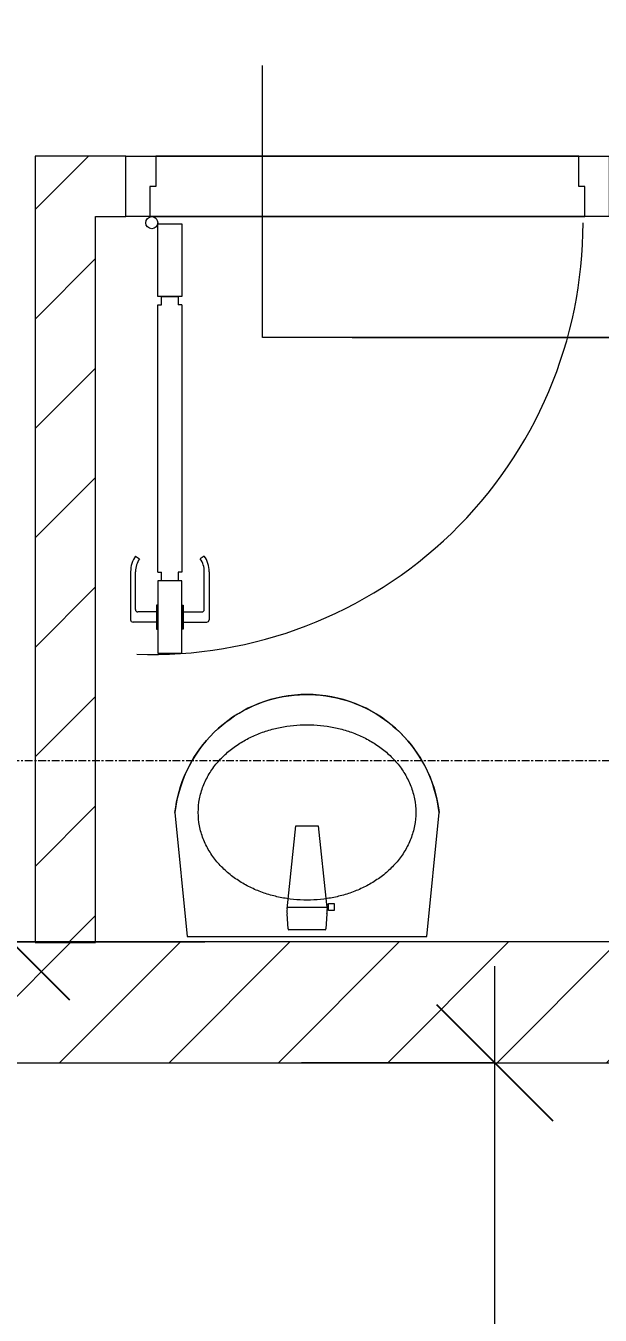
# Model space of a CAD drawing. Header units: millimetres. Extents: x 962 to 241049, y -15958 to 84407.
# Drawn here: x 149441 to 150392, y 36121 to 38252 of the extents above; entities that cross this region are included whole.
import ezdxf

# ---------------------------------------------------------------- set-up
doc = ezdxf.new("R2010")
doc.units = ezdxf.units.MM
doc.linetypes.add('Grid Line', pattern=[22.225, 12.7, -3.175, 3.175, -3.175])
for name, color, linetype, lineweight in [('0-1', 7, 'Continuous', 5), ('A-ANNO-DIMS', 211, 'Continuous', 9), ('A-ANNO-DIMS-160', 211, 'Continuous', 9), ('A-DETL-GENF-1', 9, 'Continuous', 9), ('A-DETL-THIN-2', 9, 'Continuous', 9), ('A-DOOR-1', 254, 'Continuous', 9), ('A-DOOR-2', 9, 'Continuous', 9), ('A-FLOR-2', 9, 'Continuous', 9), ('A-WALL-1', 253, 'Continuous', 18), ('A-WALL-2', 9, 'Continuous', 9), ('A-WALL-3', 113, 'Continuous', 18), ('A-WALL-PATT-1', 10, 'Continuous', 9), ('A-WALL-PATT-2', 111, 'Continuous', 9), ('P-SANR-FIXT-1', 254, 'Continuous', 9), ('S-GRID-1', 1, 'Grid Line', 9)]:
    doc.layers.add(name, color=color, linetype=linetype, lineweight=lineweight)
doc.styles.add('UTM Avo', font='UTM Avo.ttf', dxfattribs={"width": 0.9, "height": 400})
doc.dimstyles.new('1_Dim_chi_tiet_2_5', dxfattribs={"dimscale": 304.8, "dimtxt": 399.720379, "dimasz": 0.629921, "dimexe": 0.524934, "dimexo": 0.0625, "dimgap": 0.052493, "dimtad": 1, "dimdec": 0, "dimrnd": 5, "dimzin": 0, "dimdsep": 46, "dimtxsty": 'UTM Avo', "dimblk1": 'OBLIQUE', "dimblk2": 'OBLIQUE', "dimsah": 1, "dimcen": 0.09, "dimdle": 0.524934, "dimazin": 0, "dimtfac": 1, "dimtdec": 4, "dimtix": 1, "dimtmove": 0, "dimatfit": 3, "dimfxl": 1.049869, "dimfxlon": 1, "dimtvp": 1, "dimtolj": 1, "dimtzin": 0, "dimarcsym": 2})
doc.dimstyles.new('1_Dim_chi_tiet_2_5_1', dxfattribs={"dimscale": 304.8, "dimtxt": 399.720379, "dimasz": 0.629921, "dimexe": 0.524934, "dimexo": 0.0625, "dimgap": 0.052493, "dimtad": 1, "dimdec": 0, "dimrnd": 5, "dimzin": 0, "dimdsep": 46, "dimtxsty": 'UTM Avo', "dimblk1": 'OBLIQUE', "dimblk2": 'OBLIQUE', "dimsah": 1, "dimcen": 0.09, "dimdle": 0.524934, "dimazin": 0, "dimtfac": 1, "dimtdec": 4, "dimtix": 1, "dimtmove": 0, "dimatfit": 3, "dimfxl": 1.049869, "dimfxlon": 1, "dimtvp": 1, "dimtolj": 1, "dimtzin": 0, "dimarcsym": 2})
pattern_1 = [(45, (0, 0), (-90.50967, 90.50967), [])]

# ---------------------------------------------------------------- blocks, each defined once
blk = doc.blocks.new('DOOR_CW_01 CANH MO-PANEL KINH - DIG_02-800x2200-CỬA NHÔM KÍNH-401063-TKCS_MB TẦNG 1')
at = {"layer": 'A-DETL-GENF-1'}
for p, q in [((-347, -182), (-347, -62)), ((-347, -62), (-307, -62)), ((-307, -62), (-307, -182)), ((-307, -182), (-347, -182)), ((-341, -196), (-341, -182)), ((-341, -182), (-313, -182)), ((-313, -182), (-313, -196)), ((-347, -196), (-341, -196)), ((-347, -638), (-347, -196)), ((-307, -196), (-313, -196)), ((-307, -196), (-307, -638)), ((-383.9, -611.2), (-377.3, -615.8)), ((-270.1, -611.2), (-276.7, -615.8)), ((-392, -637), (-392, -716.5)), ((-384, -699.5), (-384, -637)), ((-347, -638), (-341, -638)), ((-341, -652), (-341, -638)), ((-307, -638), (-313, -638)), ((-313, -638), (-313, -652)), ((-270, -699.5), (-270, -637)), ((-262, -637), (-262, -716.5)), ((-307, -652), (-347, -652)), ((-347, -652), (-347, -772)), ((-313, -652), (-341, -652)), ((-307, -772), (-307, -652)), ((-349, -703.5), (-380, -703.5)), ((-349, -692.2), (-349, -731.8)), ((-347, -692.2), (-349, -692.2)), ((-347, -692.2), (-347, -731.8)), ((-307, -692.2), (-307, -731.8)), ((-307, -692.2), (-305, -692.2)), ((-305, -692.2), (-305, -731.8)), ((-305, -703.5), (-274, -703.5)), ((-349, -720.5), (-388, -720.5)), ((-305, -720.5), (-266, -720.5)), ((-349, -731.8), (-347, -731.8)), ((-305, -731.8), (-307, -731.8)), ((-347, -772), (-307, -772))]:
    blk.add_line(p, q, dxfattribs=at)
blk.add_circle((-357, -60), 10, dxfattribs=at)
for centre, radius, start, end in [((-357, -60), 714, 268, 0), ((-347, -637), 45, 145, 180), ((-347, -637), 37, 145, 180), ((-307, -637), 37, 0, 35), ((-307, -637), 45, 360, 35), ((-380, -699.5), 4, 180, 270), ((-274, -699.5), 4, 270, 0), ((-388, -716.5), 4, 180, 270), ((-266, -716.5), 4, 270, 0)]:
    blk.add_arc(centre, radius, start, end, dxfattribs=at)
at = {"layer": 'A-DOOR-2'}
for p, q in [((-400, -50), (-400, 50)), ((-400, 50), (-350, 50)), ((-350, 50), (-350, 0)), ((350, 0), (350, 50)), ((350, 50), (400, 50)), ((400, 50), (400, -50)), ((-360, 0), (-360, -50)), ((-350, 0), (-360, 0)), ((360, 0), (350, 0)), ((360, -50), (360, 0)), ((-360, -50), (-400, -50)), ((-357, -50), (-332, -50)), ((400, -50), (360, -50))]:
    blk.add_line(p, q, dxfattribs=at)
blk = doc.blocks.new('bonruatreo - Chậu rửa-401074-TKCS_MB TẦNG 1')
at = {"layer": 'P-SANR-FIXT-1'}
for p, q in [((198.4, 0), (-198.4, 0)), ((165, 0), (-165, 0)), ((218.6, -205), (198.4, 0)), ((-198.4, 0), (-218.6, -205)), ((-33, -37.3), (-31.4, -12.2)), ((-30.2, -11), (30.2, -11)), ((31.4, -12.2), (33, -37.3)), ((-44.7, -42.8), (-35.6, -42.8)), ((-44.7, -54.2), (-44.7, -42.8)), ((-35.6, -54.2), (-44.7, -54.2)), ((-35.6, -42.8), (-35.6, -44.2)), ((-35.6, -44.2), (-33.1, -44.2)), ((-35.6, -44.2), (-35.6, -52.9)), ((-35.6, -52.9), (-35.6, -54.2)), ((-32.2, -52.9), (-35.6, -52.9)), ((-32.2, -52.9), (-33.1, -44.2)), ((32.7, -48.5), (-32.7, -48.5)), ((-18.5, -182.5), (-32.2, -52.9)), ((33, -45.4), (18.5, -182.5)), ((18.5, -182.5), (-18.5, -182.5))]:
    blk.add_line(p, q, dxfattribs=at)
at = {"layer": 'P-SANR-FIXT-1', "flags": 128}
blk.add_lwpolyline([(218.6, -205), (217.4, -213.7), (215.9, -222.4), (214, -231), (211.8, -239.5), (209.3, -247.9), (206.4, -256.2), (203.2, -264.4), (199.6, -272.5), (195.8, -280.4), (191.6, -288.1), (187.1, -295.7), (182.3, -303.1), (177.3, -310.3), (171.9, -317.3), (166.3, -324.1), (160.4, -330.6), (154.2, -336.9), (147.8, -342.9), (141.2, -348.7), (134.3, -354.2), (127.3, -359.4), (120, -364.4), (112.5, -369), (104.9, -373.4), (97.1, -377.4), (89.1, -381.2), (81, -384.6), (72.7, -387.6), (64.4, -390.4), (55.9, -392.8), (47.3, -394.8), (38.7, -396.6), (30, -397.9), (21.3, -399), (12.5, -399.6), (3.7, -400), (-5.1, -399.9), (-13.9, -399.6), (-22.6, -398.8), (-31.4, -397.8), (-40.1, -396.3), (-48.7, -394.5), (-57.2, -392.4), (-65.7, -390), (-74, -387.2), (-82.2, -384.1), (-90.3, -380.6), (-98.3, -376.8), (-106.1, -372.7), (-113.7, -368.3), (-121.1, -363.6), (-128.4, -358.7), (-135.4, -353.4), (-142.2, -347.8), (-148.8, -342), (-155.2, -335.9), (-161.3, -329.6), (-167.2, -323), (-172.8, -316.2), (-178.1, -309.2), (-183.1, -302), (-187.8, -294.6), (-192.2, -287), (-196.4, -279.2), (-200.2, -271.3), (-203.7, -263.2), (-206.8, -255), (-209.7, -246.6), (-212.2, -238.2), (-214.3, -229.7), (-216.1, -221.1), (-217.6, -212.4), (-218.6, -205)], dxfattribs=at)
at = {"layer": 'P-SANR-FIXT-1'}
for centre, radius, start, end in [((-30.1, -12.3), 1.3, 91.2278, 176.4003), ((30.1, -12.3), 1.3, 3.5997, 88.7722), ((5.5, -41.4), 38.7, 173.966, 184.1457), ((-5.5, -41.4), 38.7, 353.966, 6.034), ((0, -180), 220, 186.525, 353.475)]:
    blk.add_arc(centre, radius, start, end, dxfattribs=at)
for points in [[(-180, -205), (-180, -197.6), (-178.6, -182.7), (-172.4, -161.2), (-162.5, -141.1), (-149.4, -123), (-133.8, -107), (-116.1, -93.4), (-96.9, -82.1), (-76.5, -73.2), (-55.2, -66.5), (-33.3, -62.1), (-11.2, -59.9), (11.1, -59.9), (33.3, -62.1), (55.2, -66.5), (76.5, -73.2), (96.9, -82.1), (116.1, -93.4), (133.8, -107.1), (149.5, -123), (162.5, -141.2), (172.4, -161.2), (178.6, -182.7), (180, -197.6), (180, -205)], [(180, -205), (180, -212.4), (178.6, -227.3), (172.4, -248.8), (162.5, -268.8), (149.5, -287), (133.8, -302.9), (116.1, -316.6), (96.9, -327.9), (76.5, -336.8), (55.2, -343.5), (33.3, -347.9), (11.1, -350.1), (-11.2, -350.1), (-33.3, -347.9), (-55.2, -343.5), (-76.5, -336.8), (-96.9, -327.9), (-116.1, -316.6), (-133.8, -303), (-149.4, -287), (-162.5, -268.9), (-172.4, -248.8), (-178.6, -227.3), (-180, -212.4), (-180, -205)]]:
    blk.add_open_spline(points, degree=3, dxfattribs=at)
blk = doc.blocks.new('NCV_TKTC_TANG 1_rvt-1-TKCS_MB TẦNG 1')
at = {"layer": 'A-WALL-PATT-1'}
h = blk.add_hatch(dxfattribs=at)
h.set_pattern_fill('FP_1', color=256, style=0, pattern_type=2)
h.set_pattern_definition(pattern_1)
h.paths.add_polyline_path([(86377.6, 36736.9), (86377.6, 38036.9), (86277.6, 38036.9), (86277.6, 36736.9), (86341, 36736.9)])
h = blk.add_hatch(dxfattribs=at)
h.set_pattern_fill('FP_1', color=256, style=0, pattern_type=2)
h.set_pattern_definition(pattern_1)
h.paths.add_polyline_path([(86427.6, 37936.9), (86427.6, 38036.9), (86377.6, 38036.9), (86377.6, 37936.9)])
h.paths.add_polyline_path([(87227.6, 37936.9), (88477.6, 37936.9), (88477.6, 38036.9), (87227.6, 38036.9)])
at = {"layer": 'A-DETL-THIN-2'}
for p, q in [((86653.8, 37736.9), (86653.8, 38186.9)), ((87602.2, 37736.9), (86653.8, 37736.9)), ((86802.2, 37736.9), (87602.2, 37736.9))]:
    blk.add_line(p, q, dxfattribs=at)
at = {"layer": 'A-FLOR-2'}
for p, q in [((86477.6, 38036.9), (87177.6, 38036.9)), ((87177.6, 38036.9), (86477.6, 38036.9)), ((86467.6, 37936.9), (87187.6, 37936.9))]:
    blk.add_line(p, q, dxfattribs=at)
at = {"layer": 'A-WALL-1'}
for p, q in [((86377.6, 38036.9), (86277.6, 38036.9)), ((86277.6, 38036.9), (86277.6, 36736.9)), ((86427.6, 38036.9), (86377.6, 38036.9)), ((86427.6, 37936.9), (86427.6, 38036.9)), ((86377.6, 36736.9), (86377.6, 37936.9)), ((86377.6, 37936.9), (86427.6, 37936.9)), ((86277.6, 36736.9), (86377.6, 36736.9))]:
    blk.add_line(p, q, dxfattribs=at)
at = {"layer": 'A-WALL-2'}
for p, q in [((86477.6, 38036.9), (87177.6, 38036.9)), ((87187.6, 37936.9), (86467.6, 37936.9))]:
    blk.add_line(p, q, dxfattribs=at)
at = {"layer": 'A-DOOR-1'}
blk.add_blockref('DOOR_CW_01 CANH MO-PANEL KINH - DIG_02-800x2200-CỬA NHÔM KÍNH-401063-TKCS_MB TẦNG 1', (86827.6, 37986.9), dxfattribs=at)
at = {"layer": 'P-SANR-FIXT-1', "rotation": 180}
blk.add_blockref('bonruatreo - Chậu rửa-401074-TKCS_MB TẦNG 1', (86727.6, 36746.9), dxfattribs=at)
blk = doc.blocks.new('DIMBLOCK154-TKCS_MB TẦNG 1')
at = {"layer": 'A-ANNO-DIMS-160'}
for p, q in [((150217.4, 33376.9), (150217.4, 36697.8)), ((149897.4, 36537.8), (150377.4, 36537.8)), ((150217.4, 36537.8), (149897.4, 36537.8)), ((149897.4, 33536.9), (150377.4, 33536.9)), ((150217.4, 33536.9), (149897.4, 33536.9))]:
    blk.add_line(p, q, dxfattribs=at)
at = {"layer": 'A-ANNO-DIMS-160', "lineweight": 25}
for p, q in [((150217.4, 36537.8), (150121.4, 36633.8)), ((150217.4, 36537.8), (150313.4, 36441.8)), ((150217.4, 33536.9), (150121.4, 33632.9)), ((150217.4, 33536.9), (150313.4, 33440.9))]:
    blk.add_line(p, q, dxfattribs=at)
at = {"layer": 'A-ANNO-DIMS-160', "color": 0, "insert": (149697.8, 34489.6), "char_height": 400, "width": 1314.636, "attachment_point": 1, "rotation": 90, "line_spacing_factor": 1.110334, "style": 'UTM Avo'}
blk.add_mtext('3000', dxfattribs=at)
blk = doc.blocks.new('_Oblique')
at = {"color": 0, "linetype": 'ByBlock', "lineweight": -2}
blk.add_line((-0.5, -0.5), (0.5, 0.5), dxfattribs=at)
blk = doc.blocks.new('DIMBLOCK367-TKCS_MB TẦNG 1')
at = {"layer": 'A-ANNO-DIMS-160'}
for p, q in [((149417.4, 44497.4), (149417.4, 36577.8)), ((149737.4, 44337.4), (149257.4, 44337.4)), ((149417.4, 44337.4), (149737.4, 44337.4)), ((149737.4, 36737.8), (149257.4, 36737.8)), ((149417.4, 36737.8), (149737.4, 36737.8))]:
    blk.add_line(p, q, dxfattribs=at)
at = {"layer": 'A-ANNO-DIMS-160', "lineweight": 25}
for p, q in [((149417.4, 44337.4), (149321.4, 44433.4)), ((149417.4, 44337.4), (149513.4, 44241.4)), ((149417.4, 36737.8), (149321.4, 36833.8)), ((149417.4, 36737.8), (149513.4, 36641.8))]:
    blk.add_line(p, q, dxfattribs=at)
at = {"layer": 'A-ANNO-DIMS-160', "color": 0, "insert": (148897.8, 39989.8), "char_height": 400, "width": 1314.636, "attachment_point": 1, "rotation": 90, "line_spacing_factor": 1.110334, "style": 'UTM Avo'}
blk.add_mtext('7600', dxfattribs=at)

msp = doc.modelspace()

# ---------------------------------------------------------------- hatches: boundary and pattern name
at = {"layer": 'A-WALL-PATT-2'}
h = msp.add_hatch(dxfattribs=at)
h.set_pattern_fill('FP_1', color=256, style=0, pattern_type=2)
h.set_pattern_definition([(45, (63179.03, 0), (-90.50967, 90.50967), [])])
h.paths.add_polyline_path([(146906.6, 36537.8), (150806.6, 36537.8), (150806.6, 36737.8), (146906.6, 36737.8)])
h.paths.add_polyline_path([(151006.6, 36537.8), (152006.6, 36537.8), (152006.6, 36737.8), (151006.6, 36737.8), (151006.6, 36579.5)])
h.paths.add_polyline_path([(154831.6, 36537.8), (154831.6, 36737.8), (153096.6, 36737.8), (153096.6, 36537.8), (153147, 36537.8)])

# ---------------------------------------------------------------- linework, layer by layer
at = {"layer": 'A-WALL-3'}
for p, q in [((150806.6, 36737.8), (146906.6, 36737.8)), ((146906.6, 36537.8), (150806.6, 36537.8))]:
    msp.add_line(p, q, dxfattribs=at)
at = {"layer": 'S-GRID-1'}
msp.add_line((192368.8, 37036.9), (96265.8, 37036.9), dxfattribs=at)

# ---------------------------------------------------------------- block references
at = {"layer": '0-1'}
msp.add_blockref('NCV_TKTC_TANG 1_rvt-1-TKCS_MB TẦNG 1', (63179, 0), dxfattribs=at)

# ---------------------------------------------------------------- dimensions: what is measured, and where the dimension line sits
at = {"layer": 'A-ANNO-DIMS'}
for base, p1, p2, dimstyle, override, picture, middle in [((149417.4, 36737.8), (149737.4, 44337.4), (149737.4, 36737.8), '1_Dim_chi_tiet_2_5_1', {"dimpost": '<>', "dimfxl": 7599.573178}, 'DIMBLOCK367-TKCS_MB TẦNG 1', (149194.4, 40537.6)), ((150217.4, 36537.8), (149897.4, 33536.9), (149897.4, 36537.8), '1_Dim_chi_tiet_2_5', {"dimpost": '<>', "dimfxl": 3000.853645}, 'DIMBLOCK154-TKCS_MB TẦNG 1', (149994.4, 35037.4))]:
    dim = msp.add_linear_dim(base=base, p1=p1, p2=p2, angle=90, dimstyle=dimstyle, override=override, dxfattribs=at)
    dim.commit()
    dim.dimension.update_dxf_attribs({"geometry": picture, "text_midpoint": middle})

doc.saveas('drawing.dxf')
